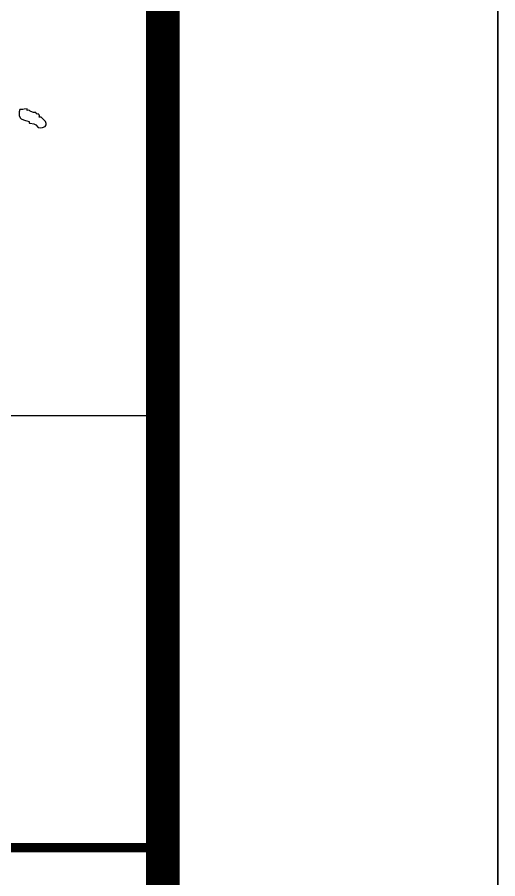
# Model space of a CAD drawing. Extents: x -737978 to 768813, y -372247 to 1140308.
# Drawn here: x 262957 to 263675, y -259555 to -258268 of the extents above; entities that cross this region are included whole.
import ezdxf

# ---------------------------------------------------------------- set-up
doc = ezdxf.new("R2010")
doc.units = 0
doc.header["$LTSCALE"] = 1000
doc.header["$MEASUREMENT"] = 0
doc.layers.get('0').update_dxf_attribs({"linetype": 'CONTINUOUS'})
doc.layers.add('PUB_TITLE', color=4, linetype='CONTINUOUS')

# ---------------------------------------------------------------- blocks, each defined once
blk = doc.blocks.new('黄履优')
for p, q in [((1.436974, 0.478436), (1.435887, 0.473884)), ((1.442993, 0.478909), (1.436974, 0.478436)), ((1.446, 0.479243), (1.442993, 0.478909)), ((1.451977, 0.480103), (1.446, 0.479243)), ((1.451977, 0.478769), (1.451977, 0.480103)), ((1.451977, 0.478102), (1.451977, 0.478769)), ((1.451977, 0.476769), (1.451977, 0.478102)), ((1.454267, 0.477571), (1.451977, 0.476769)), ((1.456291, 0.476993), (1.454267, 0.477571)), ((1.457811, 0.475102), (1.456291, 0.476993)), ((1.435887, 0.473884), (1.435711, 0.471426)), ((1.435711, 0.471426), (1.43614, 0.466766)), ((1.43614, 0.466766), (1.437758, 0.462338)), ((1.437758, 0.462338), (1.440047, 0.46005)), ((1.440047, 0.46005), (1.444475, 0.458431)), ((1.461921, 0.473398), (1.457811, 0.475102)), ((1.464207, 0.47287), (1.461921, 0.473398)), ((1.468647, 0.472601), (1.464207, 0.47287)), ((1.469663, 0.470609), (1.468647, 0.472601)), ((1.471445, 0.469718), (1.469663, 0.470609)), ((1.473648, 0.4701), (1.471445, 0.469718)), ((1.475385, 0.467969), (1.473648, 0.4701)), ((1.475315, 0.463432), (1.475845, 0.46613)), ((1.476982, 0.463432), (1.475315, 0.463432)), ((1.475845, 0.46613), (1.475385, 0.467969)), ((1.477816, 0.463432), (1.476982, 0.463432)), ((1.479483, 0.463432), (1.477816, 0.463432)), ((1.482817, 0.460098), (1.479483, 0.463432)), ((1.484484, 0.458431), (1.482817, 0.460098)), ((1.444475, 0.458431), (1.448719, 0.456833)), ((1.448719, 0.456833), (1.450903, 0.456161)), ((1.450903, 0.456161), (1.455311, 0.455097)), ((1.455311, 0.455097), (1.454792, 0.453513)), ((1.454792, 0.453513), (1.456145, 0.451709)), ((1.456145, 0.451709), (1.457811, 0.451763)), ((1.457811, 0.451763), (1.46486, 0.450512)), ((1.46486, 0.450512), (1.468626, 0.44853)), ((1.468626, 0.44853), (1.473648, 0.443428)), ((1.473648, 0.443428), (1.478952, 0.442552)), ((1.478952, 0.442552), (1.482059, 0.44294)), ((1.482059, 0.44294), (1.486984, 0.445095)), ((1.487818, 0.455097), (1.484484, 0.458431)), ((1.486984, 0.445095), (1.488945, 0.448599)), ((1.489171, 0.451318), (1.487818, 0.455097)), ((1.488945, 0.448599), (1.489171, 0.451318))]:
    blk.add_line(p, q)
blk = doc.blocks.new('TQ1')
at = {"layer": 'PUB_TITLE'}
blk.add_line((-49854.8, -405554.8), (-43854.8, -405554.8), dxfattribs=at)
at = {"layer": 'PUB_TITLE', "const_width": 20}
blk.add_lwpolyline([(-49854.8, -406454.8), (-43854.8, -406454.8)], dxfattribs=at)
at = {"xscale": 1056, "yscale": 1056, "zscale": 1056}
blk.add_blockref('黄履优', (-45670.4, -405422.4), dxfattribs=at)

msp = doc.modelspace()

# ---------------------------------------------------------------- linework, layer by layer
at = {"layer": 'PUB_TITLE'}
for points in [[(200624.9, -268609.7), (263674.9, -268609.7), (263674.9, -238909.7), (200624.9, -238909.7)], [(263674.9, -268609.7), (326724.9, -268609.7), (326724.9, -238909.7), (263674.9, -238909.7)]]:
    msp.add_lwpolyline(points, close=True, dxfattribs=at)
at = {"layer": 'PUB_TITLE', "const_width": 50}
msp.add_lwpolyline([(201874.9, -268109.7), (263174.9, -268109.7), (263174.9, -239409.7), (201874.9, -239409.7)], close=True, dxfattribs=at)

# ---------------------------------------------------------------- block references
at = {"xscale": 0.716753740501642, "yscale": 0.716753740501642, "zscale": 0.716753740501642}
msp.add_blockref('TQ1', (294607.9, 31819.6), dxfattribs=at)

doc.saveas('drawing.dxf')
